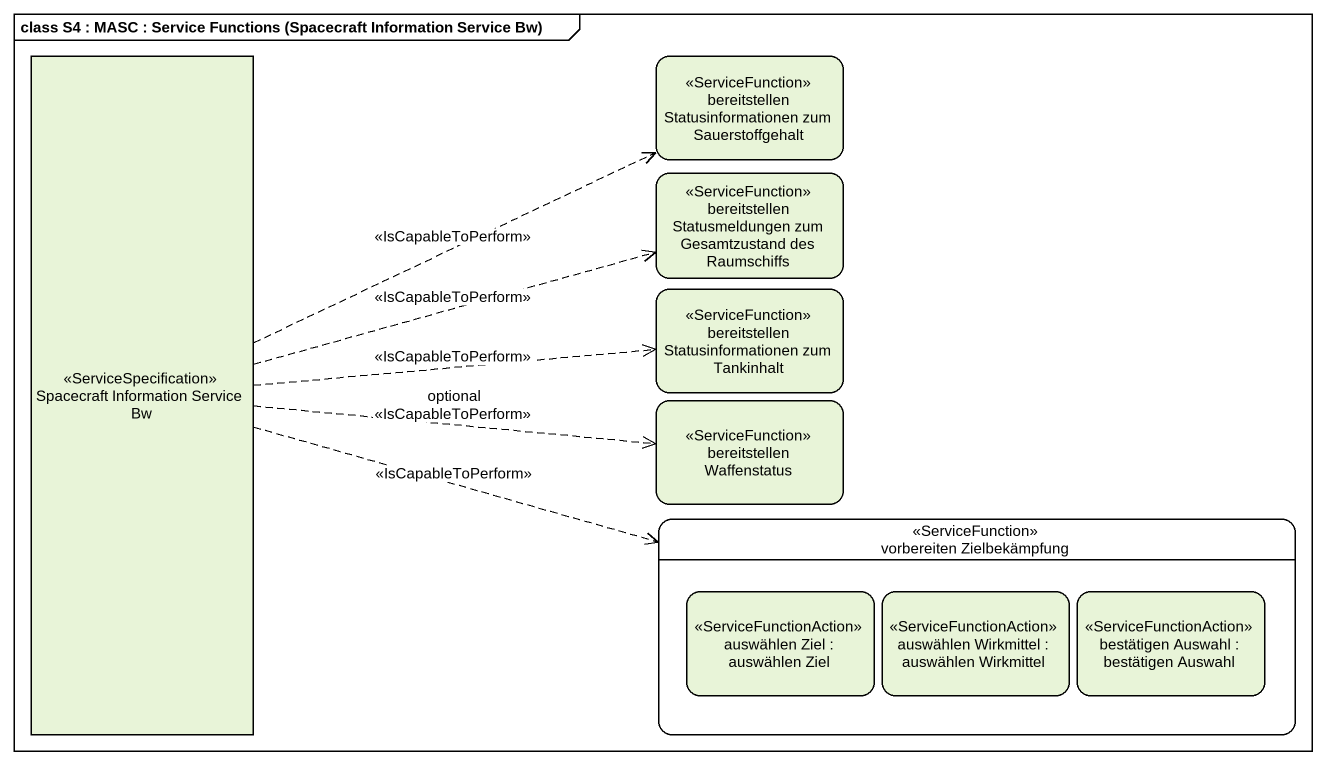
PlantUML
@startuml
mainframe class S4 : MASC : Service Functions (Spacecraft Information Service Bw)
hide empty description
state "Spacecraft Information Service Bw" as Spacecraft_Information <<ServiceSpecification>>
state "bereitstellen Statusinformationen zum Sauerstoffgehalt" as bereitstellen <<ServiceFunction>>
state "bereitstellen Statusmeldungen zum Gesamtzustand des Raumschiffs" as bereitstellen_2 <<ServiceFunction>>
state "bereitstellen Statusinformationen zum Tankinhalt" as bereitstellen_3 <<ServiceFunction>>
state "bereitstellen Waffenstatus" as bereitstellen_Waffenstatus <<ServiceFunction>>
state "vorbereiten Zielbekämpfung" as vorbereiten_Zielbekämpfung <<ServiceFunction>> {
  state "auswählen Ziel : auswählen Ziel" as auswählen_Ziel <<ServiceFunctionAction>>
  state "auswählen Wirkmittel : auswählen Wirkmittel" as auswählen_Wirkmittel <<ServiceFunctionAction>>
  state "bestätigen Auswahl : bestätigen Auswahl" as bestätigen_Auswahl <<ServiceFunctionAction>>
}
Spacecraft_Information -right[dashed]-> bereitstellen : <<IsCapableToPerform>>
Spacecraft_Information -right[dashed]-> bereitstellen_2 : <<IsCapableToPerform>>
Spacecraft_Information -right[dashed]-> bereitstellen_3 : <<IsCapableToPerform>>
Spacecraft_Information -right[dashed]-> bereitstellen_Waffenstatus : optional\n<<IsCapableToPerform>>
Spacecraft_Information -right[dashed]-> vorbereiten_Zielbekämpfung : <<IsCapableToPerform>>
@enduml
